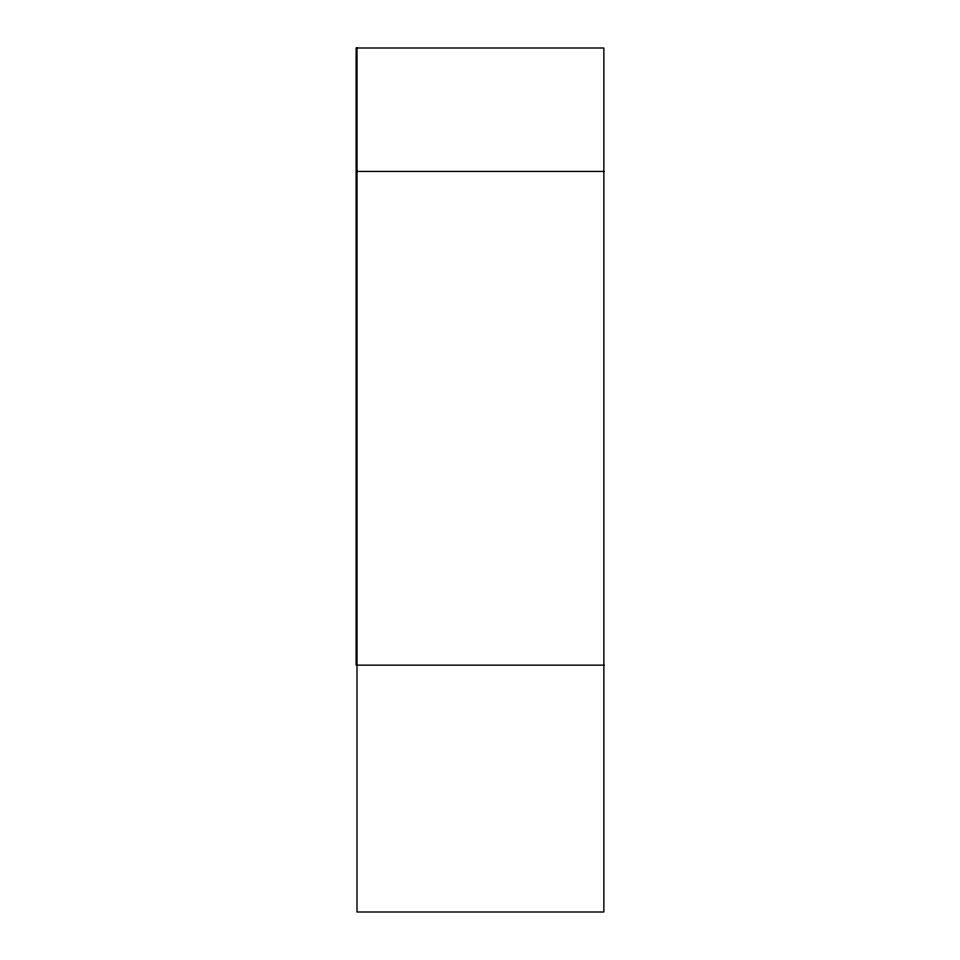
<?xml version="1.0" encoding="UTF-8"?>
<svg xmlns="http://www.w3.org/2000/svg" width="960" height="960" viewBox="0 0 960 960"><rect width="100%" height="100%" fill="white"/><g stroke="black" fill="none" stroke-linecap="round" stroke-linejoin="round"><path stroke-width="1.44" d="M357 171.432L603.864 171.432M357 665.148L603.864 665.148M357 48L357 912L603.864 912L603.864 48L356.136 48L356.136 665.148"/></g></svg>
